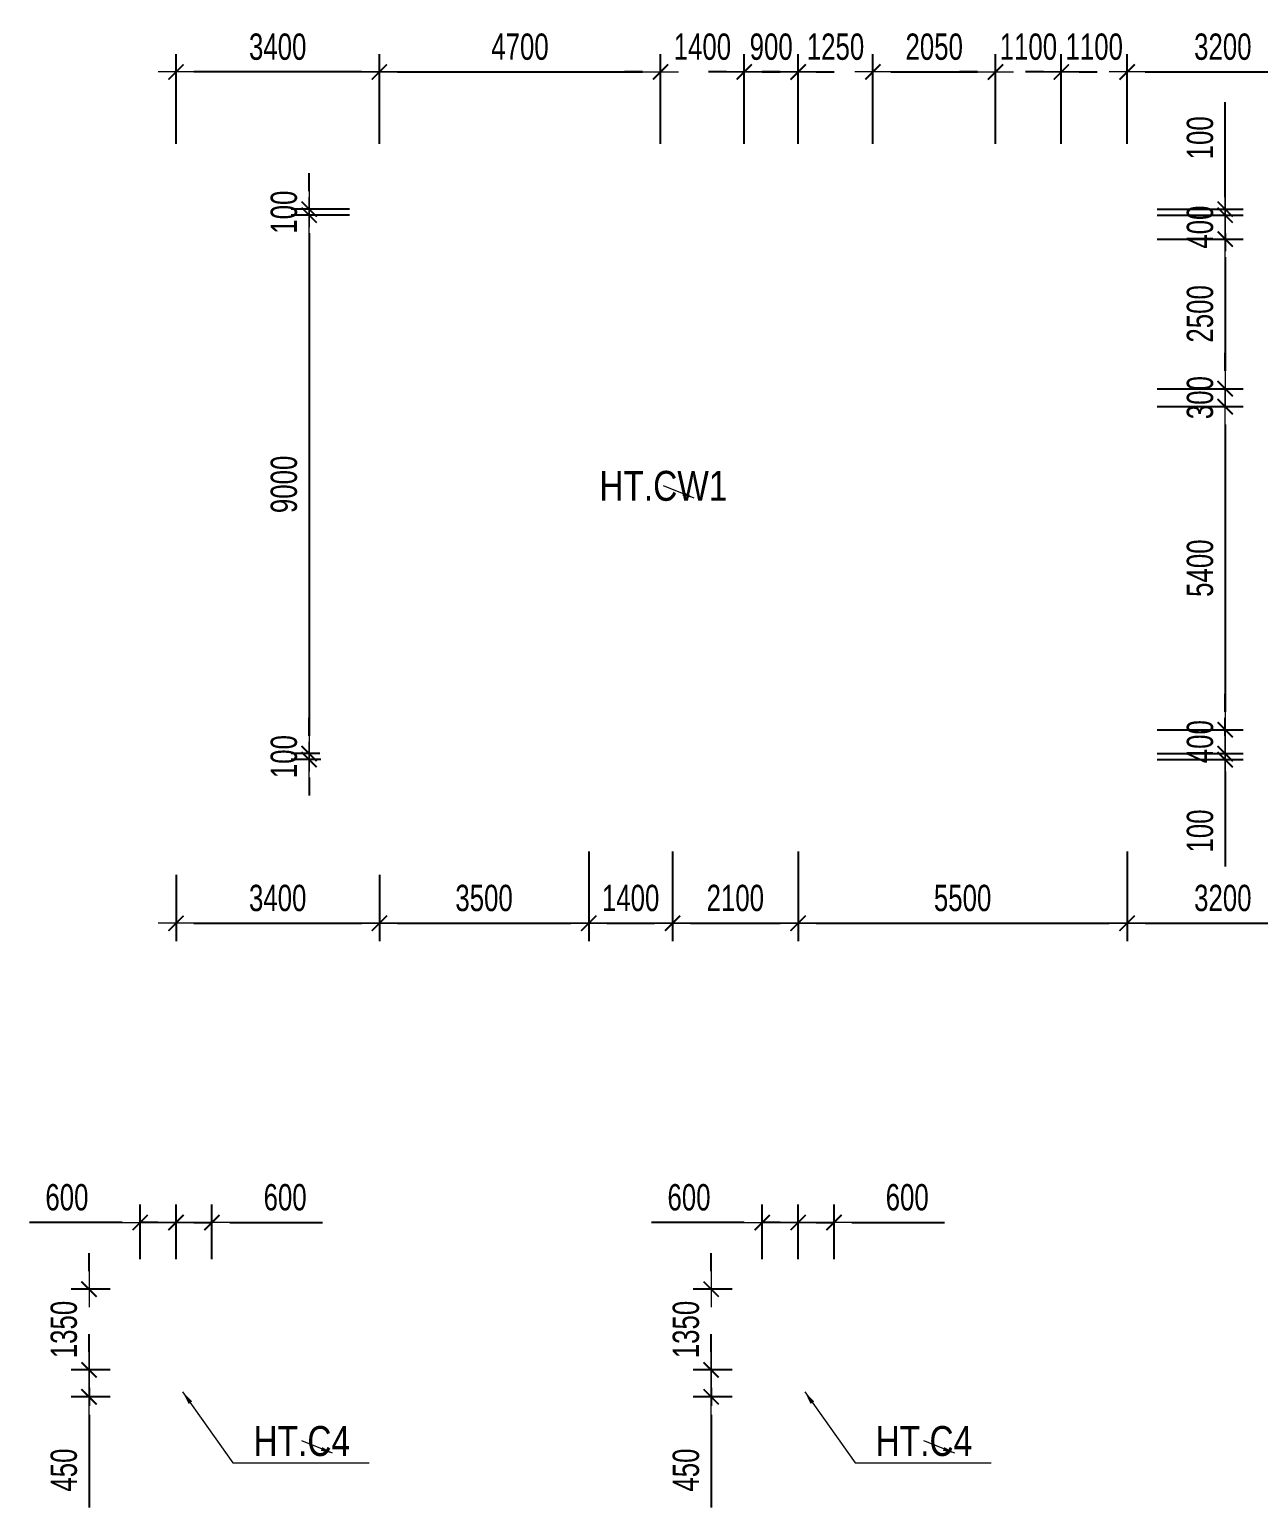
# Model space of a CAD drawing. Header units: millimetres. Extents: x -259680 to 286077, y -1281 to 94455.
# Drawn here: x 137901 to 158446, y 6601 to 31302 of the extents above; entities that cross this region are included whole.
import ezdxf
from ezdxf.enums import TextEntityAlignment as Align

# ---------------------------------------------------------------- set-up
doc = ezdxf.new("R2010")
doc.units = ezdxf.units.MM
doc.layers.get('0').update_dxf_attribs({"lineweight": 20})
doc.layers.get('Defpoints').update_dxf_attribs({"color": 151, "lineweight": 9})
for name, color, linetype, lineweight in [('$1$NDC_S_ANNO', 7, 'Continuous', 20), ('$1$NDC_S_BEAM NAME', 7, 'Continuous', 9), ('$1$NDC_S_DIM', 1, 'Continuous', 15), ('$1$NDC_S_VN TEXT', 7, 'Continuous', 20), ('NDC_S_DIM', 1, 'Continuous', 15)]:
    doc.layers.add(name, color=color, linetype=linetype, lineweight=lineweight)
doc.styles.add('$1$NDC_DIM', font='', dxfattribs={"width": 0.75})
doc.styles.add('$2$ARIAL', font='arial.ttf', dxfattribs={"width": 0.8})
doc.styles.add('NDC_DIM', font='', dxfattribs={"width": 0.75})
doc.styles.get('$1$NDC_DIM').set_extended_font_data('Dotum')
doc.styles.get('NDC_DIM').set_extended_font_data('Dotum')
doc.dimstyles.new('$0$NDC_dim_150', dxfattribs={"dimscale": 150, "dimtxt": 2.2, "dimasz": 1.5, "dimexe": 1.5, "dimexo": 2.5, "dimgap": 1, "dimtad": 1, "dimdec": 0, "dimzin": 0, "dimdsep": 46, "dimtxsty": '$1$NDC_DIM', "dimblk": '$1$DIMMARK', "dimcen": 0.09, "dimdle": 1.2, "dimclrd": 1, "dimclre": 1, "dimclrt": 3, "dimadec": 0, "dimazin": 0, "dimtfac": 1, "dimtdec": 0, "dimtix": 1, "dimtofl": 0, "dimtmove": 0, "dimatfit": 3, "dimfxl": 6, "dimfxlon": 1, "dimtolj": 1, "dimtzin": 0, "dimarcsym": 0})
doc.dimstyles.new('$1$NDC_dim_iso', dxfattribs={"dimtxt": 2.2, "dimasz": 1, "dimexe": 1.5, "dimexo": 2.5, "dimgap": 1, "dimtad": 1, "dimdec": 0, "dimzin": 0, "dimdsep": 46, "dimtxsty": '$1$NDC_DIM', "dimblk": '$1$DIMMARK', "dimcen": 0.09, "dimdle": 1.2, "dimclrd": 1, "dimclre": 1, "dimclrt": 3, "dimadec": 0, "dimazin": 0, "dimtfac": 1, "dimtdec": 0, "dimtix": 1, "dimtofl": 0, "dimtmove": 0, "dimatfit": 3, "dimfxl": 6, "dimfxlon": 1, "dimtolj": 1, "dimtzin": 0, "dimarcsym": 0})
doc.dimstyles.new('NDC_dim_200', dxfattribs={"dimscale": 200, "dimtxt": 2.2, "dimasz": 1.5, "dimexe": 1.5, "dimexo": 2.5, "dimgap": 1, "dimtad": 1, "dimdec": 0, "dimzin": 0, "dimdsep": 46, "dimtxsty": 'NDC_DIM', "dimblk": 'DIMMARK', "dimcen": 0.09, "dimdle": 1.2, "dimclrd": 1, "dimclre": 1, "dimclrt": 3, "dimadec": 0, "dimazin": 0, "dimtfac": 1, "dimtdec": 0, "dimtix": 1, "dimtofl": 0, "dimtmove": 0, "dimatfit": 3, "dimfxl": 6, "dimfxlon": 1, "dimtolj": 1, "dimtzin": 0, "dimarcsym": 0})

# ---------------------------------------------------------------- blocks, each defined once
blk = doc.blocks.new('$1$DIMMARK')
at = {"layer": '$1$NDC_S_DIM', "color": 1}
blk.add_line((-1.5, 0), (1, 0), dxfattribs=at)
at = {"layer": '$1$NDC_S_DIM', "color": 2, "const_width": 0.1}
blk.add_lwpolyline([(-0.42, -0.42), (0.42, 0.42)], dxfattribs=at)
blk = doc.blocks.new('DIMMARK')
at = {"layer": 'NDC_S_DIM', "color": 1}
blk.add_line((-1.5, 0), (1, 0), dxfattribs=at)
at = {"layer": 'NDC_S_DIM', "color": 2, "const_width": 0.1}
blk.add_lwpolyline([(-0.424, -0.424), (0.424, 0.424)], dxfattribs=at)
blk = doc.blocks.new('*D950')
at = {"layer": 'Defpoints', "color": 0, "ltscale": 100, "transparency": 16777216}
for p in [(140350, 30593), (140350, 28300), (143750, 28300)]:
    blk.add_point(p, dxfattribs=at)
at = {"layer": 'NDC_S_DIM', "color": 1, "lineweight": -2, "ltscale": 100, "transparency": 16777216}
for p, q in [((140350, 29393), (140350, 30893)), ((143750, 29393), (143750, 30893)), ((143450, 30593), (140650, 30593))]:
    blk.add_line(p, q, dxfattribs=at)
at = {"layer": 'NDC_S_DIM', "color": 1, "lineweight": -2, "ltscale": 100, "transparency": 16777216, "xscale": 300, "yscale": 300, "zscale": 300, "rotation": 180}
blk.add_blockref('DIMMARK', (140350, 30593), dxfattribs=at)
at = {"layer": 'NDC_S_DIM', "color": 1, "lineweight": -2, "ltscale": 100, "transparency": 16777216, "xscale": 300, "yscale": 300, "zscale": 300}
blk.add_blockref('DIMMARK', (143750, 30593), dxfattribs=at)
at = {"layer": 'NDC_S_DIM', "color": 3, "ltscale": 100, "transparency": 16777216, "insert": (142050, 31013), "char_height": 440, "attachment_point": 5, "style": 'NDC_DIM'}
blk.add_mtext('\\A1;3400', dxfattribs=at)
blk = doc.blocks.new('*D951')
at = {"layer": 'Defpoints', "color": 0, "ltscale": 100, "transparency": 16777216}
for p in [(148450, 30593), (143750, 28300), (148450, 28300)]:
    blk.add_point(p, dxfattribs=at)
at = {"layer": 'NDC_S_DIM', "color": 1, "lineweight": -2, "ltscale": 100, "transparency": 16777216}
for p, q in [((143750, 29393), (143750, 30893)), ((148450, 29393), (148450, 30893)), ((144050, 30593), (148150, 30593))]:
    blk.add_line(p, q, dxfattribs=at)
at = {"layer": 'NDC_S_DIM', "color": 1, "lineweight": -2, "ltscale": 100, "transparency": 16777216, "xscale": 300, "yscale": 300, "zscale": 300, "rotation": 180}
blk.add_blockref('DIMMARK', (143750, 30593), dxfattribs=at)
at = {"layer": 'NDC_S_DIM', "color": 1, "lineweight": -2, "ltscale": 100, "transparency": 16777216, "xscale": 300, "yscale": 300, "zscale": 300}
blk.add_blockref('DIMMARK', (148450, 30593), dxfattribs=at)
at = {"layer": 'NDC_S_DIM', "color": 3, "ltscale": 100, "transparency": 16777216, "insert": (146100, 31013), "char_height": 440, "attachment_point": 5, "style": 'NDC_DIM'}
blk.add_mtext('\\A1;4700', dxfattribs=at)
blk = doc.blocks.new('*D952')
at = {"layer": 'Defpoints', "color": 0, "ltscale": 100, "transparency": 16777216}
for p in [(149850, 30593), (148450, 28300), (149850, 28300)]:
    blk.add_point(p, dxfattribs=at)
at = {"layer": 'NDC_S_DIM', "color": 1, "lineweight": -2, "ltscale": 100, "transparency": 16777216}
for p, q in [((148450, 29393), (148450, 30893)), ((149850, 29393), (149850, 30893)), ((148150, 30593), (147850, 30593)), ((150150, 30593), (150450, 30593))]:
    blk.add_line(p, q, dxfattribs=at)
at = {"layer": 'NDC_S_DIM', "color": 1, "lineweight": -2, "ltscale": 100, "transparency": 16777216, "xscale": 300, "yscale": 300, "zscale": 300}
blk.add_blockref('DIMMARK', (148450, 30593), dxfattribs=at)
at = {"layer": 'NDC_S_DIM', "color": 1, "lineweight": -2, "ltscale": 100, "transparency": 16777216, "xscale": 300, "yscale": 300, "zscale": 300, "rotation": 180}
blk.add_blockref('DIMMARK', (149850, 30593), dxfattribs=at)
at = {"layer": 'NDC_S_DIM', "color": 3, "ltscale": 100, "transparency": 16777216, "insert": (149150, 31013), "char_height": 440, "attachment_point": 5, "style": 'NDC_DIM'}
blk.add_mtext('\\A1;1400', dxfattribs=at)
blk = doc.blocks.new('*D953')
at = {"layer": 'Defpoints', "color": 0, "ltscale": 100, "transparency": 16777216}
for p in [(150750, 30593), (149850, 28300), (150750, 28300)]:
    blk.add_point(p, dxfattribs=at)
at = {"layer": 'NDC_S_DIM', "color": 1, "lineweight": -2, "ltscale": 100, "transparency": 16777216}
for p, q in [((149850, 29393), (149850, 30893)), ((150750, 29393), (150750, 30893)), ((149550, 30593), (149250, 30593)), ((151050, 30593), (151350, 30593))]:
    blk.add_line(p, q, dxfattribs=at)
at = {"layer": 'NDC_S_DIM', "color": 1, "lineweight": -2, "ltscale": 100, "transparency": 16777216, "xscale": 300, "yscale": 300, "zscale": 300}
blk.add_blockref('DIMMARK', (149850, 30593), dxfattribs=at)
at = {"layer": 'NDC_S_DIM', "color": 1, "lineweight": -2, "ltscale": 100, "transparency": 16777216, "xscale": 300, "yscale": 300, "zscale": 300, "rotation": 180}
blk.add_blockref('DIMMARK', (150750, 30593), dxfattribs=at)
at = {"layer": 'NDC_S_DIM', "color": 3, "ltscale": 100, "transparency": 16777216, "insert": (150300, 31013), "char_height": 440, "attachment_point": 5, "style": 'NDC_DIM'}
blk.add_mtext('\\A1;900', dxfattribs=at)
blk = doc.blocks.new('*D954')
at = {"layer": 'Defpoints', "color": 0, "ltscale": 100, "transparency": 16777216}
for p in [(152000, 30593), (150750, 28300), (152000, 28300)]:
    blk.add_point(p, dxfattribs=at)
at = {"layer": 'NDC_S_DIM', "color": 1, "lineweight": -2, "ltscale": 100, "transparency": 16777216}
for p, q in [((150750, 29393), (150750, 30893)), ((152000, 29393), (152000, 30893)), ((150450, 30593), (150150, 30593)), ((152300, 30593), (152600, 30593))]:
    blk.add_line(p, q, dxfattribs=at)
at = {"layer": 'NDC_S_DIM', "color": 1, "lineweight": -2, "ltscale": 100, "transparency": 16777216, "xscale": 300, "yscale": 300, "zscale": 300}
blk.add_blockref('DIMMARK', (150750, 30593), dxfattribs=at)
at = {"layer": 'NDC_S_DIM', "color": 1, "lineweight": -2, "ltscale": 100, "transparency": 16777216, "xscale": 300, "yscale": 300, "zscale": 300, "rotation": 180}
blk.add_blockref('DIMMARK', (152000, 30593), dxfattribs=at)
at = {"layer": 'NDC_S_DIM', "color": 3, "ltscale": 100, "transparency": 16777216, "insert": (151375, 31013), "char_height": 440, "attachment_point": 5, "style": 'NDC_DIM'}
blk.add_mtext('\\A1;1250', dxfattribs=at)
blk = doc.blocks.new('*D955')
at = {"layer": 'Defpoints', "color": 0, "ltscale": 100, "transparency": 16777216}
for p in [(154050, 30593), (152000, 28300), (154050, 28300)]:
    blk.add_point(p, dxfattribs=at)
at = {"layer": 'NDC_S_DIM', "color": 1, "lineweight": -2, "ltscale": 100, "transparency": 16777216}
for p, q in [((152000, 29393), (152000, 30893)), ((154050, 29393), (154050, 30893)), ((152300, 30593), (153750, 30593))]:
    blk.add_line(p, q, dxfattribs=at)
at = {"layer": 'NDC_S_DIM', "color": 1, "lineweight": -2, "ltscale": 100, "transparency": 16777216, "xscale": 300, "yscale": 300, "zscale": 300, "rotation": 180}
blk.add_blockref('DIMMARK', (152000, 30593), dxfattribs=at)
at = {"layer": 'NDC_S_DIM', "color": 1, "lineweight": -2, "ltscale": 100, "transparency": 16777216, "xscale": 300, "yscale": 300, "zscale": 300}
blk.add_blockref('DIMMARK', (154050, 30593), dxfattribs=at)
at = {"layer": 'NDC_S_DIM', "color": 3, "ltscale": 100, "transparency": 16777216, "insert": (153025, 31013), "char_height": 440, "attachment_point": 5, "style": 'NDC_DIM'}
blk.add_mtext('\\A1;2050', dxfattribs=at)
blk = doc.blocks.new('*D956')
at = {"layer": 'Defpoints', "color": 0, "ltscale": 100, "transparency": 16777216}
for p in [(155150, 30593), (154050, 28300), (155150, 28300)]:
    blk.add_point(p, dxfattribs=at)
at = {"layer": 'NDC_S_DIM', "color": 1, "lineweight": -2, "ltscale": 100, "transparency": 16777216}
for p, q in [((154050, 29393), (154050, 30893)), ((155150, 29393), (155150, 30893)), ((153750, 30593), (153450, 30593)), ((155450, 30593), (155750, 30593))]:
    blk.add_line(p, q, dxfattribs=at)
at = {"layer": 'NDC_S_DIM', "color": 1, "lineweight": -2, "ltscale": 100, "transparency": 16777216, "xscale": 300, "yscale": 300, "zscale": 300}
blk.add_blockref('DIMMARK', (154050, 30593), dxfattribs=at)
at = {"layer": 'NDC_S_DIM', "color": 1, "lineweight": -2, "ltscale": 100, "transparency": 16777216, "xscale": 300, "yscale": 300, "zscale": 300, "rotation": 180}
blk.add_blockref('DIMMARK', (155150, 30593), dxfattribs=at)
at = {"layer": 'NDC_S_DIM', "color": 3, "ltscale": 100, "transparency": 16777216, "insert": (154600, 31013), "char_height": 440, "attachment_point": 5, "style": 'NDC_DIM'}
blk.add_mtext('\\A1;1100', dxfattribs=at)
blk = doc.blocks.new('*D957')
at = {"layer": 'Defpoints', "color": 0, "ltscale": 100, "transparency": 16777216}
for p in [(156250, 30593), (155150, 28300), (156250, 28300)]:
    blk.add_point(p, dxfattribs=at)
at = {"layer": 'NDC_S_DIM', "color": 1, "lineweight": -2, "ltscale": 100, "transparency": 16777216}
for p, q in [((155150, 29393), (155150, 30893)), ((156250, 29393), (156250, 30893)), ((154850, 30593), (154550, 30593)), ((156550, 30593), (156850, 30593))]:
    blk.add_line(p, q, dxfattribs=at)
at = {"layer": 'NDC_S_DIM', "color": 1, "lineweight": -2, "ltscale": 100, "transparency": 16777216, "xscale": 300, "yscale": 300, "zscale": 300}
blk.add_blockref('DIMMARK', (155150, 30593), dxfattribs=at)
at = {"layer": 'NDC_S_DIM', "color": 1, "lineweight": -2, "ltscale": 100, "transparency": 16777216, "xscale": 300, "yscale": 300, "zscale": 300, "rotation": 180}
blk.add_blockref('DIMMARK', (156250, 30593), dxfattribs=at)
at = {"layer": 'NDC_S_DIM', "color": 3, "ltscale": 100, "transparency": 16777216, "insert": (155700, 31013), "char_height": 440, "attachment_point": 5, "style": 'NDC_DIM'}
blk.add_mtext('\\A1;1100', dxfattribs=at)
blk = doc.blocks.new('*D958')
at = {"layer": 'Defpoints', "color": 0, "ltscale": 100, "transparency": 16777216}
for p in [(159450, 30593), (156250, 28300), (159450, 28300)]:
    blk.add_point(p, dxfattribs=at)
at = {"layer": 'NDC_S_DIM', "color": 1, "lineweight": -2, "ltscale": 100, "transparency": 16777216}
for p, q in [((156250, 29393), (156250, 30893)), ((159450, 29393), (159450, 30893)), ((156550, 30593), (159150, 30593))]:
    blk.add_line(p, q, dxfattribs=at)
at = {"layer": 'NDC_S_DIM', "color": 1, "lineweight": -2, "ltscale": 100, "transparency": 16777216, "xscale": 300, "yscale": 300, "zscale": 300, "rotation": 180}
blk.add_blockref('DIMMARK', (156250, 30593), dxfattribs=at)
at = {"layer": 'NDC_S_DIM', "color": 1, "lineweight": -2, "ltscale": 100, "transparency": 16777216, "xscale": 300, "yscale": 300, "zscale": 300}
blk.add_blockref('DIMMARK', (159450, 30593), dxfattribs=at)
at = {"layer": 'NDC_S_DIM', "color": 3, "ltscale": 100, "transparency": 16777216, "insert": (157850, 31013), "char_height": 440, "attachment_point": 5, "style": 'NDC_DIM'}
blk.add_mtext('\\A1;3200', dxfattribs=at)
blk = doc.blocks.new('*D970')
at = {"layer": 'Defpoints', "color": 0, "ltscale": 100, "transparency": 16777216}
for p in [(140350, 17675), (143750, 17675), (143750, 16365)]:
    blk.add_point(p, dxfattribs=at)
at = {"layer": 'NDC_S_DIM', "color": 1, "lineweight": -2, "ltscale": 100, "transparency": 16777216}
for p, q in [((140350, 17175), (140350, 16065)), ((143750, 17175), (143750, 16065)), ((140650, 16365), (143450, 16365))]:
    blk.add_line(p, q, dxfattribs=at)
at = {"layer": 'NDC_S_DIM', "color": 1, "lineweight": -2, "ltscale": 100, "transparency": 16777216, "xscale": 300, "yscale": 300, "zscale": 300, "rotation": 180}
blk.add_blockref('DIMMARK', (140350, 16365), dxfattribs=at)
at = {"layer": 'NDC_S_DIM', "color": 1, "lineweight": -2, "ltscale": 100, "transparency": 16777216, "xscale": 300, "yscale": 300, "zscale": 300}
blk.add_blockref('DIMMARK', (143750, 16365), dxfattribs=at)
at = {"layer": 'NDC_S_DIM', "color": 3, "ltscale": 100, "transparency": 16777216, "insert": (142050, 16785), "char_height": 440, "attachment_point": 5, "style": 'NDC_DIM'}
blk.add_mtext('\\A1;3400', dxfattribs=at)
blk = doc.blocks.new('*D971')
at = {"layer": 'Defpoints', "color": 0, "ltscale": 100, "transparency": 16777216}
for p in [(147250, 19100), (143750, 17675), (147250, 16365)]:
    blk.add_point(p, dxfattribs=at)
at = {"layer": 'NDC_S_DIM', "color": 1, "lineweight": -2, "ltscale": 100, "transparency": 16777216}
for p, q in [((147250, 17565), (147250, 16065)), ((143750, 17175), (143750, 16065)), ((144050, 16365), (146950, 16365))]:
    blk.add_line(p, q, dxfattribs=at)
at = {"layer": 'NDC_S_DIM', "color": 1, "lineweight": -2, "ltscale": 100, "transparency": 16777216, "xscale": 300, "yscale": 300, "zscale": 300, "rotation": 180}
blk.add_blockref('DIMMARK', (143750, 16365), dxfattribs=at)
at = {"layer": 'NDC_S_DIM', "color": 1, "lineweight": -2, "ltscale": 100, "transparency": 16777216, "xscale": 300, "yscale": 300, "zscale": 300}
blk.add_blockref('DIMMARK', (147250, 16365), dxfattribs=at)
at = {"layer": 'NDC_S_DIM', "color": 3, "ltscale": 100, "transparency": 16777216, "insert": (145500, 16785), "char_height": 440, "attachment_point": 5, "style": 'NDC_DIM'}
blk.add_mtext('\\A1;3500', dxfattribs=at)
blk = doc.blocks.new('*D972')
at = {"layer": 'Defpoints', "color": 0, "ltscale": 100, "transparency": 16777216}
for p in [(147250, 19100), (148650, 19100), (148650, 16365)]:
    blk.add_point(p, dxfattribs=at)
at = {"layer": 'NDC_S_DIM', "color": 1, "lineweight": -2, "ltscale": 100, "transparency": 16777216}
for p, q in [((147250, 17565), (147250, 16065)), ((148650, 17565), (148650, 16065)), ((147550, 16365), (148350, 16365))]:
    blk.add_line(p, q, dxfattribs=at)
at = {"layer": 'NDC_S_DIM', "color": 1, "lineweight": -2, "ltscale": 100, "transparency": 16777216, "xscale": 300, "yscale": 300, "zscale": 300, "rotation": 180}
blk.add_blockref('DIMMARK', (147250, 16365), dxfattribs=at)
at = {"layer": 'NDC_S_DIM', "color": 1, "lineweight": -2, "ltscale": 100, "transparency": 16777216, "xscale": 300, "yscale": 300, "zscale": 300}
blk.add_blockref('DIMMARK', (148650, 16365), dxfattribs=at)
at = {"layer": 'NDC_S_DIM', "color": 3, "ltscale": 100, "transparency": 16777216, "insert": (147950, 16785), "char_height": 440, "attachment_point": 5, "style": 'NDC_DIM'}
blk.add_mtext('\\A1;1400', dxfattribs=at)
blk = doc.blocks.new('*D973')
at = {"layer": 'Defpoints', "color": 0, "ltscale": 100, "transparency": 16777216}
for p in [(148650, 19100), (150750, 19200), (150750, 16365)]:
    blk.add_point(p, dxfattribs=at)
at = {"layer": 'NDC_S_DIM', "color": 1, "lineweight": -2, "ltscale": 100, "transparency": 16777216}
for p, q in [((148650, 17565), (148650, 16065)), ((150750, 17565), (150750, 16065)), ((148950, 16365), (150450, 16365))]:
    blk.add_line(p, q, dxfattribs=at)
at = {"layer": 'NDC_S_DIM', "color": 1, "lineweight": -2, "ltscale": 100, "transparency": 16777216, "xscale": 300, "yscale": 300, "zscale": 300, "rotation": 180}
blk.add_blockref('DIMMARK', (148650, 16365), dxfattribs=at)
at = {"layer": 'NDC_S_DIM', "color": 1, "lineweight": -2, "ltscale": 100, "transparency": 16777216, "xscale": 300, "yscale": 300, "zscale": 300}
blk.add_blockref('DIMMARK', (150750, 16365), dxfattribs=at)
at = {"layer": 'NDC_S_DIM', "color": 3, "ltscale": 100, "transparency": 16777216, "insert": (149700, 16785), "char_height": 440, "attachment_point": 5, "style": 'NDC_DIM'}
blk.add_mtext('\\A1;2100', dxfattribs=at)
blk = doc.blocks.new('*D974')
at = {"layer": 'Defpoints', "color": 0, "ltscale": 100, "transparency": 16777216}
for p in [(150750, 19200), (156250, 19100), (156250, 16365)]:
    blk.add_point(p, dxfattribs=at)
at = {"layer": 'NDC_S_DIM', "color": 1, "lineweight": -2, "ltscale": 100, "transparency": 16777216}
for p, q in [((150750, 17565), (150750, 16065)), ((156250, 17565), (156250, 16065)), ((151050, 16365), (155950, 16365))]:
    blk.add_line(p, q, dxfattribs=at)
at = {"layer": 'NDC_S_DIM', "color": 1, "lineweight": -2, "ltscale": 100, "transparency": 16777216, "xscale": 300, "yscale": 300, "zscale": 300, "rotation": 180}
blk.add_blockref('DIMMARK', (150750, 16365), dxfattribs=at)
at = {"layer": 'NDC_S_DIM', "color": 1, "lineweight": -2, "ltscale": 100, "transparency": 16777216, "xscale": 300, "yscale": 300, "zscale": 300}
blk.add_blockref('DIMMARK', (156250, 16365), dxfattribs=at)
at = {"layer": 'NDC_S_DIM', "color": 3, "ltscale": 100, "transparency": 16777216, "insert": (153500, 16785), "char_height": 440, "attachment_point": 5, "style": 'NDC_DIM'}
blk.add_mtext('\\A1;5500', dxfattribs=at)
blk = doc.blocks.new('*D975')
at = {"layer": 'Defpoints', "color": 0, "ltscale": 100, "transparency": 16777216}
for p in [(156250, 19100), (159450, 19090), (159450, 16365)]:
    blk.add_point(p, dxfattribs=at)
at = {"layer": 'NDC_S_DIM', "color": 1, "lineweight": -2, "ltscale": 100, "transparency": 16777216}
for p, q in [((156250, 17565), (156250, 16065)), ((159450, 17565), (159450, 16065)), ((156550, 16365), (159150, 16365))]:
    blk.add_line(p, q, dxfattribs=at)
at = {"layer": 'NDC_S_DIM', "color": 1, "lineweight": -2, "ltscale": 100, "transparency": 16777216, "xscale": 300, "yscale": 300, "zscale": 300, "rotation": 180}
blk.add_blockref('DIMMARK', (156250, 16365), dxfattribs=at)
at = {"layer": 'NDC_S_DIM', "color": 1, "lineweight": -2, "ltscale": 100, "transparency": 16777216, "xscale": 300, "yscale": 300, "zscale": 300}
blk.add_blockref('DIMMARK', (159450, 16365), dxfattribs=at)
at = {"layer": 'NDC_S_DIM', "color": 3, "ltscale": 100, "transparency": 16777216, "insert": (157850, 16785), "char_height": 440, "attachment_point": 5, "style": 'NDC_DIM'}
blk.add_mtext('\\A1;3200', dxfattribs=at)
blk = doc.blocks.new('*D982')
at = {"layer": 'Defpoints', "color": 0, "ltscale": 100, "transparency": 16777216}
for p in [(142575, 28200), (143750, 28300), (143750, 28200)]:
    blk.add_point(p, dxfattribs=at)
at = {"layer": 'NDC_S_DIM', "color": 1, "lineweight": -2, "ltscale": 100, "transparency": 16777216}
for p, q in [((142575, 28600), (142575, 28900)), ((143250, 28300), (142275, 28300)), ((143250, 28200), (142275, 28200)), ((142575, 27900), (142575, 27600))]:
    blk.add_line(p, q, dxfattribs=at)
at = {"layer": 'NDC_S_DIM', "color": 1, "lineweight": -2, "ltscale": 100, "transparency": 16777216, "xscale": 300, "yscale": 300, "zscale": 300}
for p, rotation in [((142575, 28300), 270), ((142575, 28200), 90)]:
    blk.add_blockref('DIMMARK', p, dxfattribs=dict(at, rotation=rotation))
at = {"layer": 'NDC_S_DIM', "color": 3, "ltscale": 100, "transparency": 16777216, "insert": (142155, 28250), "char_height": 440, "attachment_point": 5, "rotation": 90, "style": 'NDC_DIM'}
blk.add_mtext('\\A1;100', dxfattribs=at)
blk = doc.blocks.new('*D983')
at = {"layer": 'Defpoints', "color": 0, "ltscale": 100, "transparency": 16777216}
for p in [(143750, 28200), (142575, 19200), (143253, 19200)]:
    blk.add_point(p, dxfattribs=at)
at = {"layer": 'NDC_S_DIM', "color": 1, "lineweight": -2, "ltscale": 100, "transparency": 16777216}
for p, q in [((143250, 28200), (142275, 28200)), ((142575, 27900), (142575, 19500)), ((142753, 19200), (142275, 19200))]:
    blk.add_line(p, q, dxfattribs=at)
at = {"layer": 'NDC_S_DIM', "color": 1, "lineweight": -2, "ltscale": 100, "transparency": 16777216, "xscale": 300, "yscale": 300, "zscale": 300}
for p, rotation in [((142575, 28200), 90), ((142575, 19200), 270)]:
    blk.add_blockref('DIMMARK', p, dxfattribs=dict(at, rotation=rotation))
at = {"layer": 'NDC_S_DIM', "color": 3, "ltscale": 100, "transparency": 16777216, "insert": (142155, 23700), "char_height": 440, "attachment_point": 5, "rotation": 90, "style": 'NDC_DIM'}
blk.add_mtext('\\A1;9000', dxfattribs=at)
blk = doc.blocks.new('*D984')
at = {"layer": 'Defpoints', "color": 0, "ltscale": 100, "transparency": 16777216}
for p in [(142575, 19100), (143253, 19200), (143270, 19100)]:
    blk.add_point(p, dxfattribs=at)
at = {"layer": 'NDC_S_DIM', "color": 1, "lineweight": -2, "ltscale": 100, "transparency": 16777216}
for p, q in [((142575, 19500), (142575, 19800)), ((142753, 19200), (142275, 19200)), ((142770, 19100), (142275, 19100)), ((142575, 18800), (142575, 18500))]:
    blk.add_line(p, q, dxfattribs=at)
at = {"layer": 'NDC_S_DIM', "color": 1, "lineweight": -2, "ltscale": 100, "transparency": 16777216, "xscale": 300, "yscale": 300, "zscale": 300}
for p, rotation in [((142575, 19200), 270), ((142575, 19100), 90)]:
    blk.add_blockref('DIMMARK', p, dxfattribs=dict(at, rotation=rotation))
at = {"layer": 'NDC_S_DIM', "color": 3, "ltscale": 100, "transparency": 16777216, "insert": (142155, 19150), "char_height": 440, "attachment_point": 5, "rotation": 90, "style": 'NDC_DIM'}
blk.add_mtext('\\A1;100', dxfattribs=at)
blk = doc.blocks.new('*D1124')
at = {"layer": 'Defpoints', "color": 0, "ltscale": 100, "transparency": 16777216}
for p in [(156250, 28200), (157890, 28200), (156250, 27800)]:
    blk.add_point(p, dxfattribs=at)
at = {"layer": 'NDC_S_DIM', "color": 1, "lineweight": -2, "ltscale": 100, "transparency": 16777216}
for p, q in [((157890, 28500), (157890, 28800)), ((156750, 28200), (158190, 28200)), ((156750, 27800), (158190, 27800)), ((157890, 27500), (157890, 27200))]:
    blk.add_line(p, q, dxfattribs=at)
at = {"layer": 'NDC_S_DIM', "color": 1, "lineweight": -2, "ltscale": 100, "transparency": 16777216, "xscale": 300, "yscale": 300, "zscale": 300}
for p, rotation in [((157890, 28200), 270), ((157890, 27800), 90)]:
    blk.add_blockref('DIMMARK', p, dxfattribs=dict(at, rotation=rotation))
at = {"layer": 'NDC_S_DIM', "color": 3, "ltscale": 100, "transparency": 16777216, "insert": (157470, 28000), "char_height": 440, "attachment_point": 5, "rotation": 90, "style": 'NDC_DIM'}
blk.add_mtext('\\A1;400', dxfattribs=at)
blk = doc.blocks.new('*D1125')
at = {"layer": 'Defpoints', "color": 0, "ltscale": 100, "transparency": 16777216}
for p in [(156250, 28300), (156250, 28200), (157890, 28300)]:
    blk.add_point(p, dxfattribs=at)
at = {"layer": 'NDC_S_DIM', "color": 1, "lineweight": -2, "ltscale": 100, "transparency": 16777216}
for p, q in [((157890, 28600), (157890, 30086)), ((156750, 28300), (158190, 28300)), ((156750, 28200), (158190, 28200)), ((157890, 27900), (157890, 27600))]:
    blk.add_line(p, q, dxfattribs=at)
at = {"layer": 'NDC_S_DIM', "color": 1, "lineweight": -2, "ltscale": 100, "transparency": 16777216, "xscale": 300, "yscale": 300, "zscale": 300}
for p, rotation in [((157890, 28300), 270), ((157890, 28200), 90)]:
    blk.add_blockref('DIMMARK', p, dxfattribs=dict(at, rotation=rotation))
at = {"layer": 'NDC_S_DIM', "color": 3, "ltscale": 100, "transparency": 16777216, "insert": (157470, 29493), "char_height": 440, "attachment_point": 5, "rotation": 90, "style": 'NDC_DIM'}
blk.add_mtext('\\A1;100', dxfattribs=at)
blk = doc.blocks.new('*D1126')
at = {"layer": 'Defpoints', "color": 0, "ltscale": 100, "transparency": 16777216}
for p in [(156250, 27800), (156250, 25300), (157890, 25300)]:
    blk.add_point(p, dxfattribs=at)
at = {"layer": 'NDC_S_DIM', "color": 1, "lineweight": -2, "ltscale": 100, "transparency": 16777216}
for p, q in [((156750, 27800), (158190, 27800)), ((157890, 27500), (157890, 25600)), ((156750, 25300), (158190, 25300))]:
    blk.add_line(p, q, dxfattribs=at)
at = {"layer": 'NDC_S_DIM', "color": 1, "lineweight": -2, "ltscale": 100, "transparency": 16777216, "xscale": 300, "yscale": 300, "zscale": 300}
for p, rotation in [((157890, 27800), 90), ((157890, 25300), 270)]:
    blk.add_blockref('DIMMARK', p, dxfattribs=dict(at, rotation=rotation))
at = {"layer": 'NDC_S_DIM', "color": 3, "ltscale": 100, "transparency": 16777216, "insert": (157470, 26550), "char_height": 440, "attachment_point": 5, "rotation": 90, "style": 'NDC_DIM'}
blk.add_mtext('\\A1;2500', dxfattribs=at)
blk = doc.blocks.new('*D1127')
at = {"layer": 'Defpoints', "color": 0, "ltscale": 100, "transparency": 16777216}
for p in [(156250, 25300), (156250, 25000), (157890, 25000)]:
    blk.add_point(p, dxfattribs=at)
at = {"layer": 'NDC_S_DIM', "color": 1, "lineweight": -2, "ltscale": 100, "transparency": 16777216}
for p, q in [((157890, 25600), (157890, 25900)), ((156750, 25300), (158190, 25300)), ((156750, 25000), (158190, 25000)), ((157890, 24700), (157890, 24400))]:
    blk.add_line(p, q, dxfattribs=at)
at = {"layer": 'NDC_S_DIM', "color": 1, "lineweight": -2, "ltscale": 100, "transparency": 16777216, "xscale": 300, "yscale": 300, "zscale": 300}
for p, rotation in [((157890, 25300), 270), ((157890, 25000), 90)]:
    blk.add_blockref('DIMMARK', p, dxfattribs=dict(at, rotation=rotation))
at = {"layer": 'NDC_S_DIM', "color": 3, "ltscale": 100, "transparency": 16777216, "insert": (157470, 25150), "char_height": 440, "attachment_point": 5, "rotation": 90, "style": 'NDC_DIM'}
blk.add_mtext('\\A1;300', dxfattribs=at)
blk = doc.blocks.new('*D1128')
at = {"layer": 'Defpoints', "color": 0, "ltscale": 100, "transparency": 16777216}
for p in [(156250, 25000), (156250, 19600), (157890, 19600)]:
    blk.add_point(p, dxfattribs=at)
at = {"layer": 'NDC_S_DIM', "color": 1, "lineweight": -2, "ltscale": 100, "transparency": 16777216}
for p, q in [((156750, 25000), (158190, 25000)), ((157890, 24700), (157890, 19900)), ((156750, 19600), (158190, 19600))]:
    blk.add_line(p, q, dxfattribs=at)
at = {"layer": 'NDC_S_DIM', "color": 1, "lineweight": -2, "ltscale": 100, "transparency": 16777216, "xscale": 300, "yscale": 300, "zscale": 300}
for p, rotation in [((157890, 25000), 90), ((157890, 19600), 270)]:
    blk.add_blockref('DIMMARK', p, dxfattribs=dict(at, rotation=rotation))
at = {"layer": 'NDC_S_DIM', "color": 3, "ltscale": 100, "transparency": 16777216, "insert": (157470, 22300), "char_height": 440, "attachment_point": 5, "rotation": 90, "style": 'NDC_DIM'}
blk.add_mtext('\\A1;5400', dxfattribs=at)
blk = doc.blocks.new('*D1129')
at = {"layer": 'Defpoints', "color": 0, "ltscale": 100, "transparency": 16777216}
for p in [(156250, 19600), (156250, 19200), (157890, 19200)]:
    blk.add_point(p, dxfattribs=at)
at = {"layer": 'NDC_S_DIM', "color": 1, "lineweight": -2, "ltscale": 100, "transparency": 16777216}
for p, q in [((157890, 19900), (157890, 20200)), ((156750, 19600), (158190, 19600)), ((156750, 19200), (158190, 19200)), ((157890, 18900), (157890, 18600))]:
    blk.add_line(p, q, dxfattribs=at)
at = {"layer": 'NDC_S_DIM', "color": 1, "lineweight": -2, "ltscale": 100, "transparency": 16777216, "xscale": 300, "yscale": 300, "zscale": 300}
for p, rotation in [((157890, 19600), 270), ((157890, 19200), 90)]:
    blk.add_blockref('DIMMARK', p, dxfattribs=dict(at, rotation=rotation))
at = {"layer": 'NDC_S_DIM', "color": 3, "ltscale": 100, "transparency": 16777216, "insert": (157470, 19400), "char_height": 440, "attachment_point": 5, "rotation": 90, "style": 'NDC_DIM'}
blk.add_mtext('\\A1;400', dxfattribs=at)
blk = doc.blocks.new('*D1130')
at = {"layer": 'Defpoints', "color": 0, "ltscale": 100, "transparency": 16777216}
for p in [(156250, 19200), (156250, 19100), (157890, 19100)]:
    blk.add_point(p, dxfattribs=at)
at = {"layer": 'NDC_S_DIM', "color": 1, "lineweight": -2, "ltscale": 100, "transparency": 16777216}
for p, q in [((157890, 19500), (157890, 19800)), ((156750, 19200), (158190, 19200)), ((156750, 19100), (158190, 19100)), ((157890, 18800), (157890, 17314))]:
    blk.add_line(p, q, dxfattribs=at)
at = {"layer": 'NDC_S_DIM', "color": 1, "lineweight": -2, "ltscale": 100, "transparency": 16777216, "xscale": 300, "yscale": 300, "zscale": 300}
for p, rotation in [((157890, 19200), 270), ((157890, 19100), 90)]:
    blk.add_blockref('DIMMARK', p, dxfattribs=dict(at, rotation=rotation))
at = {"layer": 'NDC_S_DIM', "color": 3, "ltscale": 100, "transparency": 16777216, "insert": (157470, 17907), "char_height": 440, "attachment_point": 5, "rotation": 90, "style": 'NDC_DIM'}
blk.add_mtext('\\A1;100', dxfattribs=at)
blk = doc.blocks.new('*D1300')
at = {"layer": 'Defpoints', "color": 0, "ltscale": 100, "transparency": 16777216}
for p in [(139750, 10250), (138896, 8900), (139750, 8900)]:
    blk.add_point(p, dxfattribs=at)
at = {"layer": 'NDC_S_DIM', "color": 1, "lineweight": -2, "ltscale": 100, "transparency": 16777216}
for p, q in [((138896, 10550), (138896, 10850)), ((139250, 10250), (138596, 10250)), ((139250, 8900), (138596, 8900)), ((138896, 8600), (138896, 8300))]:
    blk.add_line(p, q, dxfattribs=at)
at = {"layer": 'NDC_S_DIM', "color": 1, "lineweight": -2, "ltscale": 100, "transparency": 16777216, "xscale": 300, "yscale": 300, "zscale": 300}
for p, rotation in [((138896, 10250), 270), ((138896, 8900), 90)]:
    blk.add_blockref('DIMMARK', p, dxfattribs=dict(at, rotation=rotation))
at = {"layer": 'NDC_S_DIM', "color": 3, "ltscale": 100, "transparency": 16777216, "insert": (138476, 9575), "char_height": 440, "attachment_point": 5, "rotation": 90, "style": 'NDC_DIM'}
blk.add_mtext('\\A1;1350', dxfattribs=at)
blk = doc.blocks.new('*D1301')
at = {"layer": 'Defpoints', "color": 0, "ltscale": 100, "transparency": 16777216}
for p in [(139750, 8900), (138896, 8450), (139750, 8450)]:
    blk.add_point(p, dxfattribs=at)
at = {"layer": 'NDC_S_DIM', "color": 1, "lineweight": -2, "ltscale": 100, "transparency": 16777216}
for p, q in [((138896, 9200), (138896, 9500)), ((139250, 8900), (138596, 8900)), ((139250, 8450), (138596, 8450)), ((138896, 8150), (138896, 6601))]:
    blk.add_line(p, q, dxfattribs=at)
at = {"layer": 'NDC_S_DIM', "color": 1, "lineweight": -2, "ltscale": 100, "transparency": 16777216, "xscale": 300, "yscale": 300, "zscale": 300}
for p, rotation in [((138896, 8900), 270), ((138896, 8450), 90)]:
    blk.add_blockref('DIMMARK', p, dxfattribs=dict(at, rotation=rotation))
at = {"layer": 'NDC_S_DIM', "color": 3, "ltscale": 100, "transparency": 16777216, "insert": (138476, 7226), "char_height": 440, "attachment_point": 5, "rotation": 90, "style": 'NDC_DIM'}
blk.add_mtext('\\A1;450', dxfattribs=at)
blk = doc.blocks.new('*D1302')
at = {"layer": 'Defpoints', "color": 0, "ltscale": 100, "transparency": 16777216}
for p in [(140350, 11363), (139750, 10250), (140350, 10250)]:
    blk.add_point(p, dxfattribs=at)
at = {"layer": 'NDC_S_DIM', "color": 1, "lineweight": -2, "ltscale": 100, "transparency": 16777216}
for p, q in [((139750, 10750), (139750, 11663)), ((140350, 10750), (140350, 11663)), ((139450, 11363), (137901, 11363)), ((140650, 11363), (140950, 11363))]:
    blk.add_line(p, q, dxfattribs=at)
at = {"layer": 'NDC_S_DIM', "color": 1, "lineweight": -2, "ltscale": 100, "transparency": 16777216, "xscale": 300, "yscale": 300, "zscale": 300}
blk.add_blockref('DIMMARK', (139750, 11363), dxfattribs=at)
at = {"layer": 'NDC_S_DIM', "color": 1, "lineweight": -2, "ltscale": 100, "transparency": 16777216, "xscale": 300, "yscale": 300, "zscale": 300, "rotation": 180}
blk.add_blockref('DIMMARK', (140350, 11363), dxfattribs=at)
at = {"layer": 'NDC_S_DIM', "color": 3, "ltscale": 100, "transparency": 16777216, "insert": (138526, 11783), "char_height": 440, "attachment_point": 5, "style": 'NDC_DIM'}
blk.add_mtext('\\A1;600', dxfattribs=at)
blk = doc.blocks.new('*D1303')
at = {"layer": 'Defpoints', "color": 0, "ltscale": 100, "transparency": 16777216}
for p in [(140950, 11363), (140350, 10250), (140950, 10250)]:
    blk.add_point(p, dxfattribs=at)
at = {"layer": 'NDC_S_DIM', "color": 1, "lineweight": -2, "ltscale": 100, "transparency": 16777216}
for p, q in [((140350, 10750), (140350, 11663)), ((140950, 10750), (140950, 11663)), ((140050, 11363), (139750, 11363)), ((141250, 11363), (142799, 11363))]:
    blk.add_line(p, q, dxfattribs=at)
at = {"layer": 'NDC_S_DIM', "color": 1, "lineweight": -2, "ltscale": 100, "transparency": 16777216, "xscale": 300, "yscale": 300, "zscale": 300}
blk.add_blockref('DIMMARK', (140350, 11363), dxfattribs=at)
at = {"layer": 'NDC_S_DIM', "color": 1, "lineweight": -2, "ltscale": 100, "transparency": 16777216, "xscale": 300, "yscale": 300, "zscale": 300, "rotation": 180}
blk.add_blockref('DIMMARK', (140950, 11363), dxfattribs=at)
at = {"layer": 'NDC_S_DIM', "color": 3, "ltscale": 100, "transparency": 16777216, "insert": (142174, 11783), "char_height": 440, "attachment_point": 5, "style": 'NDC_DIM'}
blk.add_mtext('\\A1;600', dxfattribs=at)
blk = doc.blocks.new('*D1304')
at = {"layer": 'Defpoints', "color": 0, "ltscale": 100, "transparency": 16777216}
for p in [(150150, 10250), (149296, 8900), (150150, 8900)]:
    blk.add_point(p, dxfattribs=at)
at = {"layer": 'NDC_S_DIM', "color": 1, "lineweight": -2, "ltscale": 100, "transparency": 16777216}
for p, q in [((149296, 10550), (149296, 10850)), ((149650, 10250), (148996, 10250)), ((149650, 8900), (148996, 8900)), ((149296, 8600), (149296, 8300))]:
    blk.add_line(p, q, dxfattribs=at)
at = {"layer": 'NDC_S_DIM', "color": 1, "lineweight": -2, "ltscale": 100, "transparency": 16777216, "xscale": 300, "yscale": 300, "zscale": 300}
for p, rotation in [((149296, 10250), 270), ((149296, 8900), 90)]:
    blk.add_blockref('DIMMARK', p, dxfattribs=dict(at, rotation=rotation))
at = {"layer": 'NDC_S_DIM', "color": 3, "ltscale": 100, "transparency": 16777216, "insert": (148876, 9575), "char_height": 440, "attachment_point": 5, "rotation": 90, "style": 'NDC_DIM'}
blk.add_mtext('\\A1;1350', dxfattribs=at)
blk = doc.blocks.new('*D1305')
at = {"layer": 'Defpoints', "color": 0, "ltscale": 100, "transparency": 16777216}
for p in [(150150, 8900), (149296, 8450), (150150, 8450)]:
    blk.add_point(p, dxfattribs=at)
at = {"layer": 'NDC_S_DIM', "color": 1, "lineweight": -2, "ltscale": 100, "transparency": 16777216}
for p, q in [((149296, 9200), (149296, 9500)), ((149650, 8900), (148996, 8900)), ((149650, 8450), (148996, 8450)), ((149296, 8150), (149296, 6601))]:
    blk.add_line(p, q, dxfattribs=at)
at = {"layer": 'NDC_S_DIM', "color": 1, "lineweight": -2, "ltscale": 100, "transparency": 16777216, "xscale": 300, "yscale": 300, "zscale": 300}
for p, rotation in [((149296, 8900), 270), ((149296, 8450), 90)]:
    blk.add_blockref('DIMMARK', p, dxfattribs=dict(at, rotation=rotation))
at = {"layer": 'NDC_S_DIM', "color": 3, "ltscale": 100, "transparency": 16777216, "insert": (148876, 7226), "char_height": 440, "attachment_point": 5, "rotation": 90, "style": 'NDC_DIM'}
blk.add_mtext('\\A1;450', dxfattribs=at)
blk = doc.blocks.new('*D1306')
at = {"layer": 'Defpoints', "color": 0, "ltscale": 100, "transparency": 16777216}
for p in [(150750, 11363), (150150, 10250), (150750, 10250)]:
    blk.add_point(p, dxfattribs=at)
at = {"layer": 'NDC_S_DIM', "color": 1, "lineweight": -2, "ltscale": 100, "transparency": 16777216}
for p, q in [((150150, 10750), (150150, 11663)), ((150750, 10750), (150750, 11663)), ((149850, 11363), (148301, 11363)), ((151050, 11363), (151350, 11363))]:
    blk.add_line(p, q, dxfattribs=at)
at = {"layer": 'NDC_S_DIM', "color": 1, "lineweight": -2, "ltscale": 100, "transparency": 16777216, "xscale": 300, "yscale": 300, "zscale": 300}
blk.add_blockref('DIMMARK', (150150, 11363), dxfattribs=at)
at = {"layer": 'NDC_S_DIM', "color": 1, "lineweight": -2, "ltscale": 100, "transparency": 16777216, "xscale": 300, "yscale": 300, "zscale": 300, "rotation": 180}
blk.add_blockref('DIMMARK', (150750, 11363), dxfattribs=at)
at = {"layer": 'NDC_S_DIM', "color": 3, "ltscale": 100, "transparency": 16777216, "insert": (148926, 11783), "char_height": 440, "attachment_point": 5, "style": 'NDC_DIM'}
blk.add_mtext('\\A1;600', dxfattribs=at)
blk = doc.blocks.new('*D1307')
at = {"layer": 'Defpoints', "color": 0, "ltscale": 100, "transparency": 16777216}
for p in [(151350, 11363), (150750, 10250), (151350, 10250)]:
    blk.add_point(p, dxfattribs=at)
at = {"layer": 'NDC_S_DIM', "color": 1, "lineweight": -2, "ltscale": 100, "transparency": 16777216}
for p, q in [((150750, 10750), (150750, 11663)), ((151350, 10750), (151350, 11663)), ((150450, 11363), (150150, 11363)), ((151650, 11363), (153199, 11363))]:
    blk.add_line(p, q, dxfattribs=at)
at = {"layer": 'NDC_S_DIM', "color": 1, "lineweight": -2, "ltscale": 100, "transparency": 16777216, "xscale": 300, "yscale": 300, "zscale": 300}
blk.add_blockref('DIMMARK', (150750, 11363), dxfattribs=at)
at = {"layer": 'NDC_S_DIM', "color": 1, "lineweight": -2, "ltscale": 100, "transparency": 16777216, "xscale": 300, "yscale": 300, "zscale": 300, "rotation": 180}
blk.add_blockref('DIMMARK', (151350, 11363), dxfattribs=at)
at = {"layer": 'NDC_S_DIM', "color": 3, "ltscale": 100, "transparency": 16777216, "insert": (152574, 11783), "char_height": 440, "attachment_point": 5, "style": 'NDC_DIM'}
blk.add_mtext('\\A1;600', dxfattribs=at)
blk = doc.blocks.new('*U220')
at = {"layer": '$1$NDC_S_ANNO', "ltscale": 0.8, "style": '$2$ARIAL', "width": 0.8, "flags": 1}
blk.add_attdef('CHU_THICH', text='', height=2.5, dxfattribs=at).set_placement((0, 0), align=Align.MIDDLE_CENTER)
at = {"layer": '$1$NDC_S_ANNO', "ltscale": 0.8, "style": '$2$ARIAL', "width": 0.8}
blk.add_attdef('TEN', text='', height=2.5, dxfattribs=at).set_placement((-2.58, 1.03), align=Align.MIDDLE_CENTER)
at = {"layer": 'Defpoints'}
blk.add_leader([(0, 0), (-2.58, 1.03)], dimstyle='$1$NDC_dim_iso', override={"dimgap": 0.625, "dimtad": 0}, dxfattribs=at)
blk = doc.blocks.new('$0$co t check')
at = {"layer": '$1$NDC_S_BEAM NAME', "xscale": 200, "yscale": 200, "zscale": 200}
blk.add_blockref('*U220', (146973, 23470), dxfattribs=at).add_auto_attribs({'TEN': 'HT.CW1'})
at = {"layer": '$1$NDC_S_VN TEXT', "xscale": 200, "yscale": 200, "zscale": 200}
for p in [(140928, 7506), (151328, 7506)]:
    blk.add_blockref('*U220', p, dxfattribs=at).add_auto_attribs({'TEN': 'HT.C4'})
for points in [[(138419, 8536), (139262, 7347), (141536, 7347)], [(148819, 8536), (149662, 7347), (151936, 7347)]]:
    blk.add_leader(points, dimstyle='$0$NDC_dim_150', override={"dimgap": 1, "dimtad": 0})

msp = doc.modelspace()

# ---------------------------------------------------------------- block references
at = {"layer": '$1$NDC_S_DIM'}
msp.add_blockref('$0$co t check', (2040.6, 0), dxfattribs=at)

# ---------------------------------------------------------------- dimensions: what is measured, and where the dimension line sits
at = {"layer": 'NDC_S_DIM', "ltscale": 100}
for base, p1, p2, picture, middle in [((140350, 30593.2), (143750, 28300), (140350, 28300), '*D950', (142050, 31013.2)), ((143750, 16364.7), (140350, 17674.7), (143750, 17674.7), '*D970', (142050, 16785))]:
    dim = msp.add_linear_dim(base=base, p1=p1, p2=p2, dimstyle='NDC_dim_200', dxfattribs=at)
    dim.commit()
    dim.dimension.update_dxf_attribs({"geometry": picture, "text_midpoint": middle})
for base, p1, p2, picture, middle in [((148450, 30593.2), (143750, 28300), (148450, 28300), '*D951', (146100, 31013.2)), ((149850, 30593.2), (148450, 28300), (149850, 28300), '*D952', (149150, 31013.2)), ((150750, 30593.2), (149850, 28300), (150750, 28300), '*D953', (150300, 31013.2)), ((152000, 30593.2), (150750, 28300), (152000, 28300), '*D954', (151375, 31013.2)), ((154050, 30593.2), (152000, 28300), (154050, 28300), '*D955', (153025, 31013.2)), ((155150, 30593.2), (154050, 28300), (155150, 28300), '*D956', (154600, 31013.2)), ((156250, 30593.2), (155150, 28300), (156250, 28300), '*D957', (155700, 31013.2)), ((159450, 30593.2), (156250, 28300), (159450, 28300), '*D958', (157850, 31013.2)), ((147250, 16364.7), (143750, 17674.7), (147250, 19100), '*D971', (145500, 16785)), ((148650, 16364.7), (147250, 19100), (148650, 19100), '*D972', (147950, 16785)), ((150750, 16364.7), (148650, 19100), (150750, 19200), '*D973', (149700, 16784.7)), ((156250, 16364.7), (150750, 19200), (156250, 19100), '*D974', (153500, 16784.7)), ((159450, 16364.7), (156250, 19100), (159450, 19090), '*D975', (157850, 16785))]:
    dim = msp.add_linear_dim(base=base, p1=p1, p2=p2, dimstyle='NDC_dim_200', override={"dimtmove": 1}, dxfattribs=at)
    dim.commit()
    dim.dimension.update_dxf_attribs({"geometry": picture, "text_midpoint": middle})
for base, p1, p2, picture, middle in [((157890, 28300), (156250, 28200), (156250, 28300), '*D1125', (157890, 29492.9)), ((157890, 19100), (156250, 19200), (156250, 19100), '*D1130', (157890, 17907.1)), ((138895.6, 8450), (139750, 8900), (139750, 8450), '*D1301', (138895.6, 7225.7)), ((149295.6, 8450), (150150, 8900), (150150, 8450), '*D1305', (149295.6, 7225.7))]:
    dim = msp.add_linear_dim(base=base, p1=p1, p2=p2, angle=90, dimstyle='NDC_dim_200', dxfattribs=at)
    dim.commit()
    dim.dimension.update_dxf_attribs({"geometry": picture, "text_midpoint": middle, "dimtype": 160})
for base, p1, p2, picture, middle in [((142575.1, 28200), (143750, 28300), (143750, 28200), '*D982', (142154.8, 28250)), ((157890, 28200), (156250, 27800), (156250, 28200), '*D1124', (157470, 28000)), ((157890, 25300), (156250, 27800), (156250, 25300), '*D1126', (157470, 26550)), ((157890, 25000), (156250, 25300), (156250, 25000), '*D1127', (157470, 25150)), ((157890, 19600), (156250, 25000), (156250, 19600), '*D1128', (157470, 22300)), ((157890, 19200), (156250, 19600), (156250, 19200), '*D1129', (157470, 19400)), ((138895.6, 8900), (139750, 10250), (139750, 8900), '*D1300', (138475.6, 9575)), ((149295.6, 8900), (150150, 10250), (150150, 8900), '*D1304', (148875.6, 9575))]:
    dim = msp.add_linear_dim(base=base, p1=p1, p2=p2, angle=90, dimstyle='NDC_dim_200', dxfattribs=at)
    dim.commit()
    dim.dimension.update_dxf_attribs({"geometry": picture, "text_midpoint": middle})
for base, p1, p2, picture, middle in [((142575.1, 19200), (143750, 28200), (143253, 19200), '*D983', (142154.8, 23700)), ((142575.1, 19100), (143253, 19200), (143270, 19100), '*D984', (142154.8, 19150))]:
    dim = msp.add_linear_dim(base=base, p1=p1, p2=p2, angle=90, dimstyle='NDC_dim_200', override={"dimtmove": 1}, dxfattribs=at)
    dim.commit()
    dim.dimension.update_dxf_attribs({"geometry": picture, "text_midpoint": middle})
for base, p1, p2, picture, middle in [((140350, 11363.3), (139750, 10250), (140350, 10250), '*D1302', (138525.7, 11363.3)), ((140950, 11363.3), (140350, 10250), (140950, 10250), '*D1303', (142174.3, 11363.3)), ((150750, 11363.3), (150150, 10250), (150750, 10250), '*D1306', (148925.7, 11363.3)), ((151350, 11363.3), (150750, 10250), (151350, 10250), '*D1307', (152574.3, 11363.3))]:
    dim = msp.add_linear_dim(base=base, p1=p1, p2=p2, dimstyle='NDC_dim_200', dxfattribs=at)
    dim.commit()
    dim.dimension.update_dxf_attribs({"geometry": picture, "text_midpoint": middle, "dimtype": 160})

doc.saveas('drawing.dxf')
